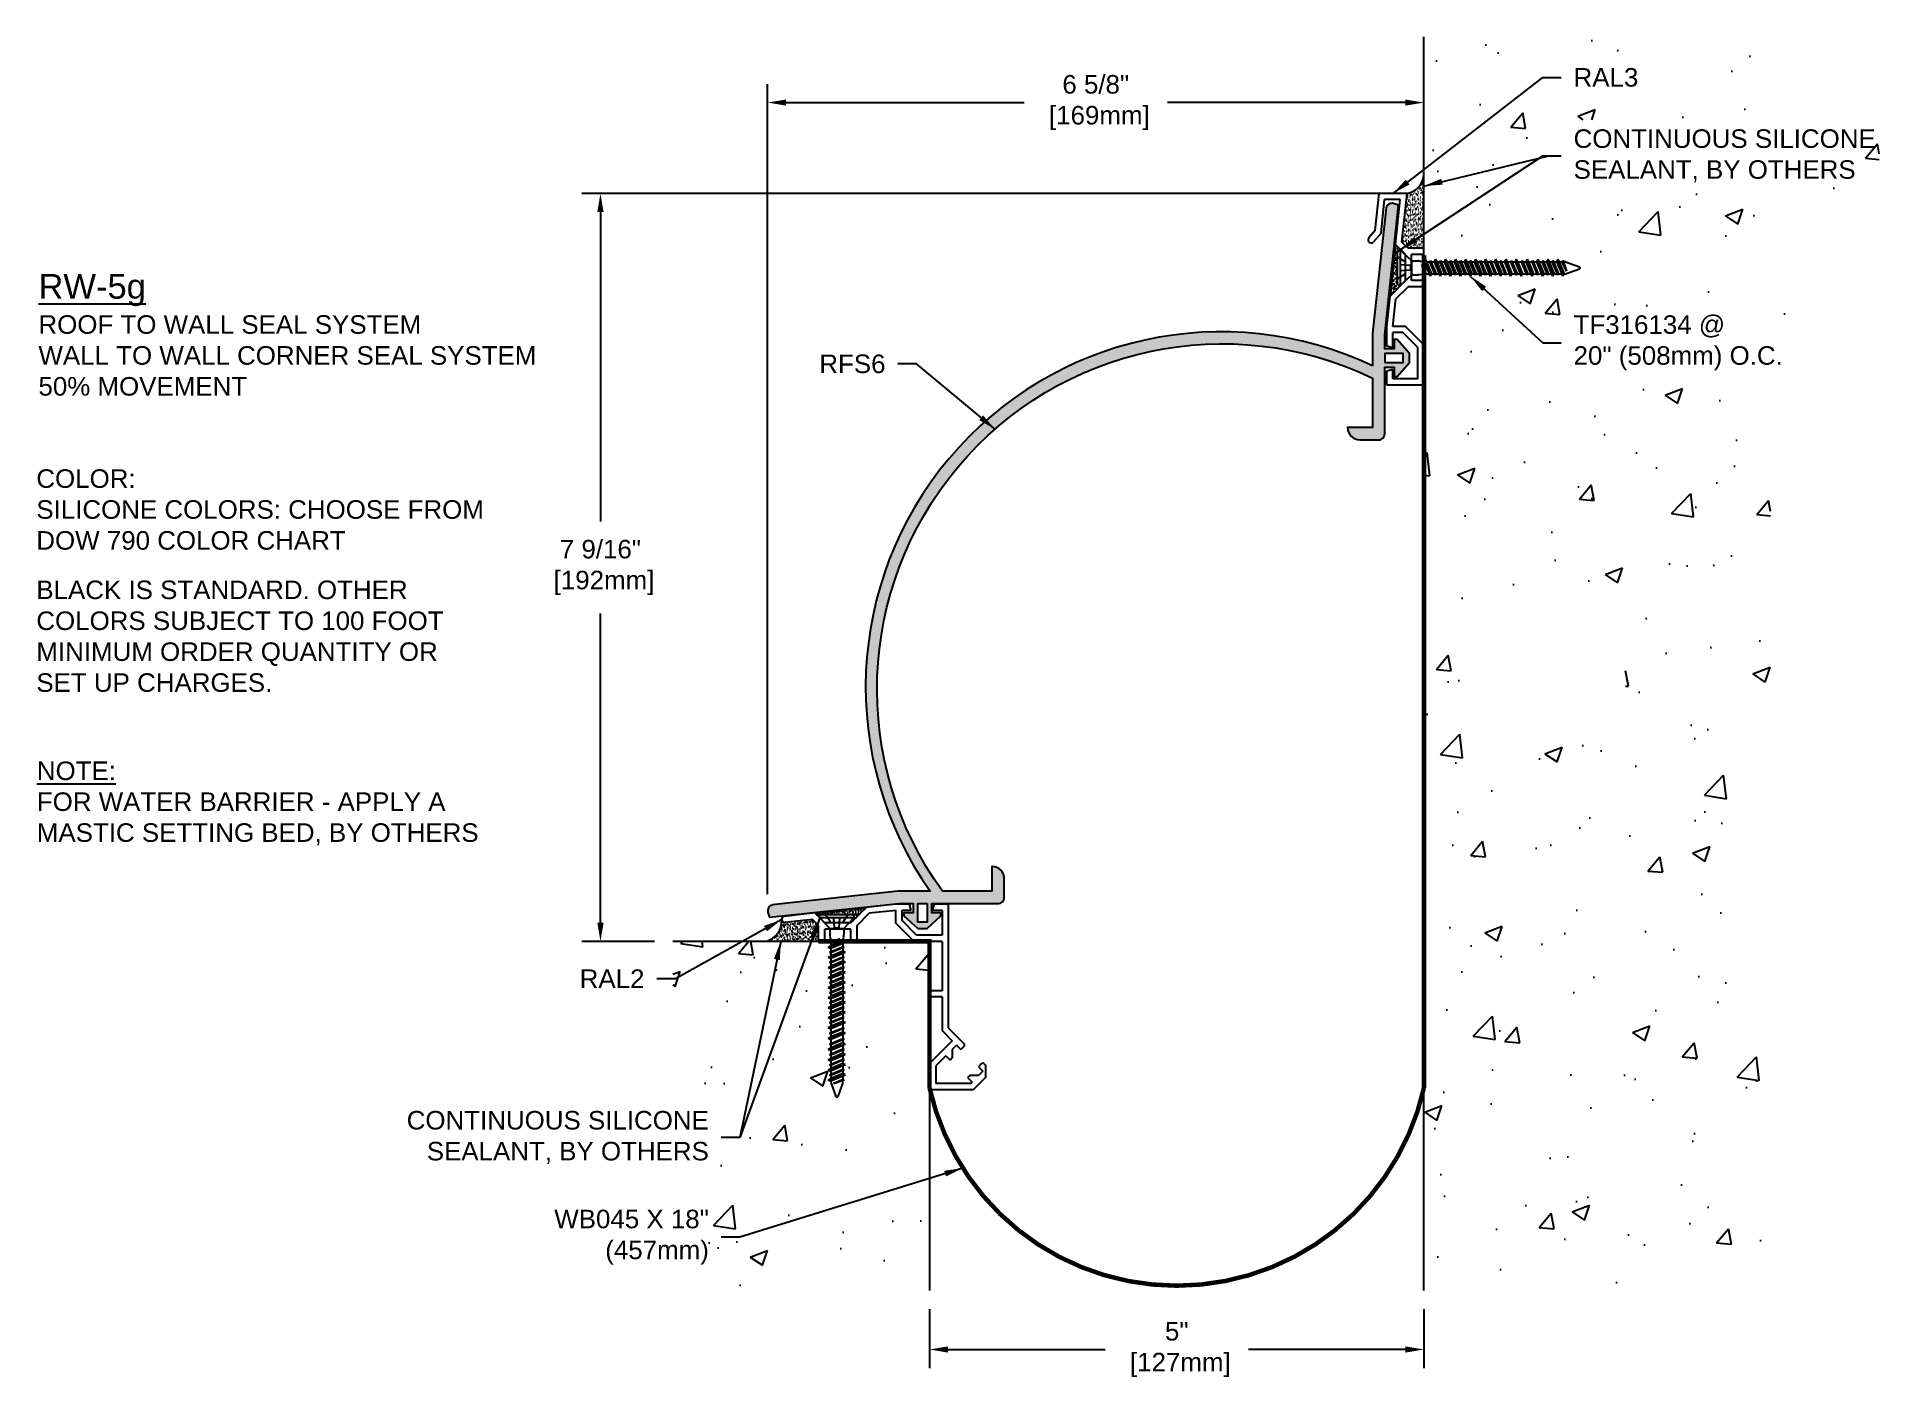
# Model space of a CAD drawing. Header units: inches. Extents: x -19.8 to 18.8, y 0 to 13.6.
# Drawn here: x 0.15 to 18.79, y 0.04 to 13.59 of the extents above; entities outside this region: 1.
import ezdxf

# ---------------------------------------------------------------- set-up
doc = ezdxf.new("R2010")
doc.units = ezdxf.units.IN
doc.header["$MEASUREMENT"] = 0
doc.linetypes.add('DASHED', pattern=[0.75, 0.5, -0.25])
for name, color, linetype in [('Anchors', 4, 'Continuous'), ('Conditions', 1, 'Continuous'), ('Dimensions', 3, 'Continuous'), ('Fillers', 2, 'Continuous'), ('Metals', 7, 'Continuous'), ('NOTES', 30, 'Continuous'), ('TEXT', 2, 'Continuous')]:
    doc.layers.add(name, color=color, linetype=linetype)
doc.styles.add('ARIAL', font='arial.ttf')
doc.dimstyles.new('Arial', dxfattribs={"dimtxt": 0.1875, "dimasz": 0.1875, "dimexe": 0.1875, "dimexo": 0.1875, "dimgap": 0.1875, "dimtad": 0, "dimtih": 1, "dimtoh": 1, "dimdec": 4, "dimzin": 3, "dimdsep": 46, "dimlunit": 4, "dimtxsty": 'ARIAL', "dimcen": 0.1875, "dimadec": 0, "dimazin": 0, "dimtfac": 1, "dimtdec": 4, "dimtofl": 0, "dimtmove": 0, "dimatfit": 3, "dimfxl": 0, "dimfrac": 2, "dimtolj": 1, "dimtzin": 0, "dimarcsym": 0})

# ---------------------------------------------------------------- blocks, each defined once
blk = doc.blocks.new('*D7')
at = {"layer": 'DEFPOINTS', "color": 0}
for p in [(9.182, 0.917), (14.182, 0.917), (14.182, 0.32)]:
    blk.add_point(p, dxfattribs=at)
at = {"layer": 'Dimensions', "color": 0, "lineweight": -2}
for p, q in [((9.182, 0.729), (9.182, 0.132)), ((14.182, 0.729), (14.182, 0.132)), ((9.369, 0.32), (10.957, 0.32)), ((13.994, 0.32), (12.407, 0.32))]:
    blk.add_line(p, q, dxfattribs=at)
at = {"layer": 'Dimensions', "color": 0}
for points in [[(9.369, 0.351), (9.369, 0.288), (9.182, 0.32)], [(13.994, 0.351), (13.994, 0.288), (14.182, 0.32)]]:
    blk.add_solid(points, dxfattribs=at)
at = {"layer": 'Dimensions', "color": 0, "insert": (11.682, 0.32), "char_height": 0.1875, "attachment_point": 5, "style": 'ARIAL'}
blk.add_mtext('\\A1;5"\\P [127mm]', dxfattribs=at)
blk = doc.blocks.new('A$C63CB1885')
for p, q in [((-0.176, 0), (-0.175, 0.018)), ((-0.176, 0), (0.176, 0)), ((-0.176, 0), (-0.07, -0.113)), ((-0.163, 0.029), (0.163, 0.029)), ((0.07, -0.113), (0.176, 0)), ((0.176, 0), (0.175, 0.018)), ((-0.07, -0.113), (0.07, -0.113)), ((-0.07, -0.113), (-0.07, -0.18)), ((0.07, -0.113), (0.07, -0.18)), ((-0.086, -0.302), (0.086, -0.251)), ((-0.086, -0.302), (-0.062, -0.289)), ((-0.086, -0.302), (-0.062, -0.315)), ((-0.086, -0.403), (0.086, -0.353)), ((-0.074, -0.251), (0.032, -0.215)), ((-0.074, -0.251), (-0.062, -0.245)), ((-0.074, -0.251), (-0.062, -0.257)), ((-0.074, -0.353), (0.074, -0.302)), ((-0.074, -0.353), (-0.062, -0.346)), ((-0.074, -0.353), (-0.062, -0.359)), ((-0.069, -0.189), (-0.063, -0.215)), ((-0.062, -0.245), (0.032, -0.215)), ((0.032, -0.215), (-0.062, -0.257)), ((-0.062, -0.225), (-0.062, -0.245)), ((0.062, -0.238), (-0.062, -0.289)), ((-0.062, -0.257), (-0.062, -0.289)), ((0.062, -0.264), (-0.062, -0.315)), ((-0.062, -0.346), (0.062, -0.296)), ((0.062, -0.308), (-0.062, -0.359)), ((-0.062, -0.315), (-0.062, -0.346)), ((0.062, -0.34), (-0.062, -0.391)), ((-0.062, -0.359), (-0.062, -0.391)), ((0.062, -0.366), (-0.062, -0.416)), ((0.062, -0.225), (0.062, -0.238)), ((0.086, -0.251), (0.062, -0.238)), ((0.086, -0.251), (0.062, -0.264)), ((0.062, -0.264), (0.062, -0.296)), ((0.074, -0.302), (0.062, -0.296)), ((0.074, -0.302), (0.062, -0.308)), ((0.062, -0.308), (0.062, -0.34)), ((0.086, -0.353), (0.062, -0.34)), ((0.086, -0.353), (0.062, -0.366)), ((0.062, -0.366), (0.062, -0.397)), ((0.069, -0.189), (0.063, -0.215)), ((-0.086, -0.403), (-0.062, -0.391)), ((-0.086, -0.403), (-0.062, -0.416)), ((-0.086, -0.505), (0.086, -0.454)), ((-0.086, -0.505), (-0.062, -0.492)), ((-0.086, -0.505), (-0.062, -0.518)), ((-0.086, -0.607), (0.086, -0.556)), ((-0.074, -0.454), (0.074, -0.403)), ((-0.074, -0.454), (-0.062, -0.448)), ((-0.074, -0.454), (-0.062, -0.46)), ((-0.074, -0.556), (0.074, -0.505)), ((-0.074, -0.556), (-0.062, -0.55)), ((-0.074, -0.556), (-0.062, -0.562)), ((-0.062, -0.448), (0.062, -0.397)), ((0.062, -0.41), (-0.062, -0.46)), ((-0.062, -0.416), (-0.062, -0.448)), ((0.062, -0.441), (-0.062, -0.492)), ((-0.062, -0.46), (-0.062, -0.492)), ((0.062, -0.467), (-0.062, -0.518)), ((-0.062, -0.55), (0.062, -0.499)), ((0.062, -0.511), (-0.062, -0.562)), ((-0.062, -0.518), (-0.062, -0.55)), ((0.062, -0.543), (-0.062, -0.594)), ((0.074, -0.403), (0.062, -0.397)), ((0.074, -0.403), (0.062, -0.41)), ((0.062, -0.41), (0.062, -0.441)), ((0.086, -0.454), (0.062, -0.441)), ((0.086, -0.454), (0.062, -0.467)), ((0.062, -0.467), (0.062, -0.499)), ((0.074, -0.505), (0.062, -0.499)), ((0.074, -0.505), (0.062, -0.511)), ((0.062, -0.511), (0.062, -0.543)), ((0.086, -0.556), (0.062, -0.543)), ((0.086, -0.556), (0.062, -0.569)), ((-0.086, -0.607), (-0.062, -0.594)), ((-0.086, -0.607), (-0.062, -0.619)), ((-0.086, -0.708), (0.086, -0.657)), ((-0.086, -0.708), (-0.062, -0.695)), ((-0.086, -0.708), (-0.062, -0.721)), ((-0.074, -0.657), (0.074, -0.607)), ((-0.074, -0.657), (-0.062, -0.651)), ((-0.074, -0.657), (-0.062, -0.664)), ((-0.074, -0.759), (0.074, -0.708)), ((-0.062, -0.562), (-0.062, -0.594)), ((0.062, -0.569), (-0.062, -0.619)), ((-0.062, -0.651), (0.062, -0.6)), ((0.062, -0.613), (-0.062, -0.664)), ((-0.062, -0.619), (-0.062, -0.651)), ((0.062, -0.644), (-0.062, -0.695)), ((-0.062, -0.664), (-0.062, -0.695)), ((0.062, -0.67), (-0.062, -0.721)), ((-0.062, -0.753), (0.062, -0.702)), ((0.062, -0.714), (-0.062, -0.765)), ((-0.062, -0.721), (-0.062, -0.753)), ((0.062, -0.569), (0.062, -0.6)), ((0.074, -0.607), (0.062, -0.6)), ((0.074, -0.607), (0.062, -0.613)), ((0.062, -0.613), (0.062, -0.644)), ((0.086, -0.657), (0.062, -0.644)), ((0.086, -0.657), (0.062, -0.67)), ((0.062, -0.67), (0.062, -0.702)), ((0.074, -0.708), (0.062, -0.702)), ((0.074, -0.708), (0.062, -0.714)), ((0.062, -0.714), (0.062, -0.746)), ((-0.086, -0.81), (0.086, -0.759)), ((-0.086, -0.81), (-0.062, -0.797)), ((-0.086, -0.81), (-0.062, -0.823)), ((-0.086, -0.911), (0.086, -0.86)), ((-0.086, -0.911), (-0.062, -0.898)), ((-0.086, -0.911), (-0.062, -0.924)), ((-0.074, -0.759), (-0.062, -0.753)), ((-0.074, -0.759), (-0.062, -0.765)), ((-0.074, -0.86), (0.074, -0.81)), ((-0.074, -0.86), (-0.062, -0.854)), ((-0.074, -0.86), (-0.062, -0.867)), ((-0.074, -0.962), (0.074, -0.911)), ((0.062, -0.746), (-0.062, -0.797)), ((-0.062, -0.765), (-0.062, -0.797)), ((0.062, -0.772), (-0.062, -0.823)), ((-0.062, -0.854), (0.062, -0.804)), ((0.062, -0.816), (-0.062, -0.867)), ((-0.062, -0.823), (-0.062, -0.854)), ((0.062, -0.848), (-0.062, -0.898)), ((-0.062, -0.867), (-0.062, -0.898)), ((0.062, -0.873), (-0.062, -0.924)), ((-0.062, -0.956), (0.062, -0.905)), ((0.062, -0.917), (-0.062, -0.968)), ((-0.062, -0.924), (-0.062, -0.956)), ((0.086, -0.759), (0.062, -0.746)), ((0.086, -0.759), (0.062, -0.772)), ((0.062, -0.772), (0.062, -0.804)), ((0.074, -0.81), (0.062, -0.804)), ((0.074, -0.81), (0.062, -0.816)), ((0.062, -0.816), (0.062, -0.848)), ((0.086, -0.86), (0.062, -0.848)), ((0.086, -0.86), (0.062, -0.873)), ((0.062, -0.873), (0.062, -0.905)), ((0.074, -0.911), (0.062, -0.905)), ((0.074, -0.911), (0.062, -0.917)), ((0.062, -0.917), (0.062, -0.949)), ((-0.086, -1.013), (0.086, -0.962)), ((-0.086, -1.013), (-0.062, -1)), ((-0.086, -1.013), (-0.062, -1.026)), ((-0.086, -1.114), (0.086, -1.064)), ((-0.086, -1.114), (-0.062, -1.101)), ((-0.086, -1.114), (-0.062, -1.127)), ((-0.074, -0.962), (-0.062, -0.956)), ((-0.074, -0.962), (-0.062, -0.968)), ((-0.074, -1.064), (0.074, -1.013)), ((-0.074, -1.064), (-0.062, -1.057)), ((-0.074, -1.064), (-0.062, -1.07)), ((0.062, -0.949), (-0.062, -1)), ((-0.062, -0.968), (-0.062, -1)), ((0.062, -0.975), (-0.062, -1.026)), ((-0.062, -1.057), (0.062, -1.007)), ((0.062, -1.019), (-0.062, -1.07)), ((-0.062, -1.026), (-0.062, -1.057)), ((0.062, -1.051), (-0.062, -1.101)), ((-0.062, -1.07), (-0.062, -1.101)), ((0.062, -1.077), (-0.062, -1.127)), ((-0.062, -1.165), (0.062, -1.115)), ((0.086, -0.962), (0.062, -0.949)), ((0.086, -0.962), (0.062, -0.975)), ((0.062, -0.975), (0.062, -1.007)), ((0.074, -1.013), (0.062, -1.007)), ((0.074, -1.013), (0.062, -1.019)), ((0.062, -1.019), (0.062, -1.051)), ((0.086, -1.064), (0.062, -1.051)), ((0.086, -1.064), (0.062, -1.077)), ((0.062, -1.077), (0.062, -1.115)), ((0.074, -1.121), (0.062, -1.115)), ((-0.086, -1.222), (0.086, -1.171)), ((-0.086, -1.222), (-0.062, -1.209)), ((-0.086, -1.222), (-0.062, -1.235)), ((-0.086, -1.332), (0.086, -1.282)), ((-0.074, -1.171), (0.074, -1.121)), ((-0.074, -1.171), (-0.062, -1.165)), ((-0.074, -1.171), (-0.062, -1.178)), ((-0.074, -1.282), (0.074, -1.231)), ((-0.074, -1.282), (-0.062, -1.275)), ((-0.074, -1.282), (-0.062, -1.288)), ((0.062, -1.127), (-0.062, -1.178)), ((-0.062, -1.127), (-0.062, -1.165)), ((0.062, -1.159), (-0.062, -1.209)), ((-0.062, -1.178), (-0.062, -1.209)), ((0.062, -1.184), (-0.062, -1.235)), ((-0.062, -1.275), (0.062, -1.225)), ((-0.062, -1.235), (-0.062, -1.275)), ((0.062, -1.237), (-0.062, -1.288)), ((0.062, -1.269), (-0.062, -1.319)), ((-0.062, -1.288), (-0.062, -1.319)), ((0.062, -1.295), (-0.062, -1.345)), ((0.074, -1.121), (0.062, -1.127)), ((0.062, -1.127), (0.062, -1.159)), ((0.086, -1.171), (0.062, -1.159)), ((0.086, -1.171), (0.062, -1.184)), ((0.062, -1.184), (0.062, -1.225)), ((0.074, -1.231), (0.062, -1.225)), ((0.074, -1.231), (0.062, -1.237)), ((0.062, -1.237), (0.062, -1.269)), ((0.086, -1.282), (0.062, -1.269)), ((0.086, -1.282), (0.062, -1.295)), ((0.062, -1.295), (0.062, -1.33)), ((-0.086, -1.332), (-0.062, -1.319)), ((-0.086, -1.332), (-0.062, -1.345)), ((-0.086, -1.438), (0.086, -1.387)), ((-0.086, -1.438), (-0.062, -1.425)), ((-0.086, -1.438), (-0.062, -1.451)), ((-0.086, -1.54), (0.086, -1.489)), ((-0.074, -1.387), (0.074, -1.336)), ((-0.074, -1.387), (-0.062, -1.381)), ((-0.074, -1.387), (-0.062, -1.393)), ((-0.074, -1.489), (0.074, -1.439)), ((-0.074, -1.489), (-0.062, -1.483)), ((-0.074, -1.489), (-0.062, -1.496)), ((-0.062, -1.381), (0.062, -1.33)), ((0.062, -1.343), (-0.062, -1.393)), ((-0.062, -1.345), (-0.062, -1.381)), ((0.062, -1.374), (-0.062, -1.425)), ((-0.062, -1.393), (-0.062, -1.425)), ((0.062, -1.4), (-0.062, -1.451)), ((-0.062, -1.483), (0.062, -1.433)), ((0.062, -1.445), (-0.062, -1.496)), ((-0.062, -1.451), (-0.062, -1.483)), ((0.062, -1.477), (-0.062, -1.527)), ((0.074, -1.336), (0.062, -1.33)), ((0.074, -1.336), (0.062, -1.343)), ((0.062, -1.343), (0.062, -1.374)), ((0.086, -1.387), (0.062, -1.374)), ((0.086, -1.387), (0.062, -1.4)), ((0.062, -1.4), (0.062, -1.433)), ((0.074, -1.439), (0.062, -1.433)), ((0.074, -1.439), (0.062, -1.445)), ((0.062, -1.445), (0.062, -1.477)), ((0.086, -1.489), (0.062, -1.477)), ((0.086, -1.489), (0.062, -1.502)), ((-0.086, -1.54), (-0.062, -1.527)), ((-0.086, -1.54), (-0.062, -1.553)), ((-0.086, -1.643), (0.086, -1.592)), ((-0.086, -1.643), (-0.062, -1.63)), ((-0.086, -1.643), (-0.062, -1.655)), ((-0.074, -1.592), (0.074, -1.541)), ((-0.074, -1.592), (-0.062, -1.586)), ((-0.074, -1.592), (-0.062, -1.598)), ((-0.062, -1.496), (-0.062, -1.527)), ((0.062, -1.502), (-0.062, -1.553)), ((-0.062, -1.586), (0.062, -1.535)), ((0.062, -1.547), (-0.062, -1.598)), ((-0.062, -1.553), (-0.062, -1.586)), ((0.062, -1.579), (-0.062, -1.63)), ((-0.062, -1.598), (-0.062, -1.63)), ((0.062, -1.605), (-0.062, -1.655)), ((-0.06, -1.668), (-0.01, -1.81)), ((-0.034, -1.679), (0.062, -1.636)), ((-0.034, -1.679), (0.074, -1.643)), ((0.062, -1.649), (-0.034, -1.679)), ((0.06, -1.668), (0.01, -1.81)), ((0.062, -1.502), (0.062, -1.535)), ((0.074, -1.541), (0.062, -1.535)), ((0.074, -1.541), (0.062, -1.547)), ((0.062, -1.547), (0.062, -1.579)), ((0.086, -1.592), (0.062, -1.579)), ((0.086, -1.592), (0.062, -1.605)), ((0.062, -1.605), (0.062, -1.652)), ((0.074, -1.643), (0.062, -1.636)), ((0.074, -1.643), (0.062, -1.649))]:
    blk.add_line(p, q)
at = {"linetype": 'DASHED', "ltscale": 0.025}
for p, q in [((-0.113, 0.029), (-0.024, -0.106)), ((-0.024, -0.106), (-0.031, 0.028)), ((0.024, -0.106), (0.031, 0.029)), ((0.112, 0.029), (0.024, -0.106)), ((-0.024, -0.106), (0.024, -0.106))]:
    blk.add_line(p, q, dxfattribs=at)
for centre, radius, start, end in [((-0.163, 0.017), 0.0112, 90, 175), ((0.163, 0.017), 0.0112, 5, 90), ((-0.023, -0.18), 0.0465, 180, 191.9357), ((0.023, -0.18), 0.0465, 348.0643, 0), ((-0.109, -0.225), 0.0465, 0, 11.9357), ((0.109, -0.225), 0.0465, 168.0643, 180), ((-0.016, -1.652), 0.0465, 183.9476, 199.3058), ((0.016, -1.652), 0.0465, 340.6942, 0), ((0, -1.806), 0.0106, 204.1001, 335.8999)]:
    blk.add_arc(centre, radius, start, end)
blk = doc.blocks.new('TF316134')
blk.add_blockref('A$C63CB1885', (0, -0.0285))
blk = doc.blocks.new('*D8')
at = {"layer": 'DEFPOINTS', "color": 0}
for p in [(5.854, 12.009), (14.011, 12.009), (6.587, 4.446)]:
    blk.add_point(p, dxfattribs=at)
at = {"layer": 'Dimensions', "color": 0, "lineweight": -2}
for p, q in [((13.823, 12.009), (5.667, 12.009)), ((5.854, 11.822), (5.854, 8.693)), ((5.854, 4.634), (5.854, 7.762)), ((6.4, 4.446), (5.667, 4.446))]:
    blk.add_line(p, q, dxfattribs=at)
at = {"layer": 'Dimensions', "color": 0}
for points in [[(5.823, 11.822), (5.886, 11.822), (5.854, 12.009)], [(5.823, 4.634), (5.886, 4.634), (5.854, 4.446)]]:
    blk.add_solid(points, dxfattribs=at)
at = {"layer": 'Dimensions', "color": 0, "insert": (5.854, 8.228), "char_height": 0.1875, "attachment_point": 5, "style": 'ARIAL'}
blk.add_mtext('\\A1;7 9/16"\\P [192mm]', dxfattribs=at)
blk = doc.blocks.new('*D9')
at = {"layer": 'DEFPOINTS', "color": 0}
for p in [(14.182, 12.928), (14.182, 12.084), (7.545, 4.738)]:
    blk.add_point(p, dxfattribs=at)
at = {"layer": 'Dimensions', "color": 0, "lineweight": -2}
for p, q in [((7.545, 4.925), (7.545, 13.115)), ((14.182, 12.271), (14.182, 13.115)), ((7.732, 12.928), (10.139, 12.928)), ((13.994, 12.928), (11.588, 12.928))]:
    blk.add_line(p, q, dxfattribs=at)
at = {"layer": 'Dimensions', "color": 0}
for points in [[(7.732, 12.959), (7.732, 12.897), (7.545, 12.928)], [(13.994, 12.959), (13.994, 12.897), (14.182, 12.928)]]:
    blk.add_solid(points, dxfattribs=at)
at = {"layer": 'Dimensions', "color": 0, "insert": (10.863, 12.928), "char_height": 0.1875, "attachment_point": 5, "style": 'ARIAL'}
blk.add_mtext('\\A1;6 5/8"\\P [169mm]', dxfattribs=at)
blk = doc.blocks.new('RAL2')
for p, q in [((-0.345, 1.875), (-0.642, 1.843)), ((-0.205, 1.875), (-0.345, 1.875)), ((-0.188, 1.813), (-0.205, 1.875)), ((0.03, 1.813), (0.047, 1.875)), ((0.187, 1.875), (0.047, 1.875)), ((0.187, 1.875), (0.187, 0.625)), ((-1.497, 1.72), (-1.497, 1.718)), ((-1.162, 1.787), (-1.47, 1.753)), ((-1.185, 1.722), (-1.464, 1.692)), ((-1.125, 1.662), (-1.185, 1.722)), ((-1.062, 1.687), (-1.162, 1.787)), ((-0.797, 1.687), (-1.062, 1.687)), ((-0.797, 1.687), (-0.642, 1.843)), ((-0.735, 1.662), (-0.613, 1.784)), ((-0.338, 1.813), (-0.613, 1.784)), ((-0.345, 1.813), (-0.345, 1.687)), ((-0.158, 1.5), (-0.345, 1.687)), ((-0.188, 1.813), (-0.283, 1.813)), ((-0.283, 1.813), (-0.283, 1.713)), ((-0.132, 1.562), (-0.283, 1.713)), ((0.125, 1.813), (0.03, 1.813)), ((0.125, 1.813), (0.125, 1.562)), ((-1.125, 1.5), (-1.125, 1.662)), ((-1.062, 1.5), (-1.125, 1.5)), ((-0.797, 1.625), (-1.062, 1.625)), ((-1.062, 1.5), (-1.062, 1.625)), ((-0.797, 1.5), (-0.797, 1.625)), ((-0.735, 1.5), (-0.797, 1.5)), ((-0.735, 1.5), (-0.735, 1.662)), ((0.125, 1.5), (-0.158, 1.5)), ((0.125, 1.562), (-0.132, 1.562)), ((0.125, 1.5), (0.125, 1)), ((0, 1), (0, 0.938)), ((0.125, 1), (0, 1)), ((0.125, 0.938), (0, 0.938)), ((0.125, 0.938), (0.125, 0.599)), ((0.125, 0.599), (0.228, 0.496)), ((0.187, 0.625), (0.346, 0.466)), ((0.228, 0.496), (0, 0.268)), ((0.272, 0.452), (0.228, 0.408)), ((0.228, 0.408), (0.228, 0.321)), ((0.272, 0.452), (0.316, 0.408)), ((0.346, 0.438), (0.316, 0.408)), ((0, 0.268), (0, 0)), ((0.163, 0.343), (0.062, 0.242)), ((0.062, 0.242), (0.062, 0.062)), ((0.163, 0.343), (0.206, 0.299)), ((0.228, 0.321), (0.206, 0.299)), ((0.522, 0.261), (0.493, 0.232)), ((0.493, 0.232), (0.537, 0.187)), ((0.537, 0.187), (0.493, 0.143)), ((0.551, 0.261), (0.563, 0.249)), ((0.563, 0.249), (0.563, 0.125)), ((0.438, 0), (0, 0)), ((0.412, 0.062), (0.062, 0.062)), ((0.405, 0.144), (0.383, 0.122)), ((0.383, 0.122), (0.428, 0.077)), ((0.493, 0.143), (0.405, 0.144)), ((0.428, 0.077), (0.412, 0.062)), ((0.563, 0.125), (0.438, 0))]:
    blk.add_line(p, q)
for centre, radius, start, end in [((-1.467, 1.723), 0.03, 96.1768, 186.1768), ((-1.467, 1.721), 0.03, 186.1768, 276.1768), ((0.332, 0.452), 0.02, 315, 45), ((0.537, 0.247), 0.02, 45, 135)]:
    blk.add_arc(centre, radius, start, end)
blk = doc.blocks.new('RAL3')
for p, q in [((-0.493, 1.563), (-0.454, 1.938)), ((-0.171, 1.938), (-0.454, 1.938)), ((-0.434, 1.537), (-0.398, 1.876)), ((-0.24, 1.876), (-0.398, 1.876)), ((-0.288, 1.421), (-0.24, 1.876)), ((-0.223, 1.444), (-0.171, 1.938)), ((-0.493, 1.563), (-0.558, 1.489)), ((-0.434, 1.537), (-0.511, 1.449)), ((-0.187, 1.32), (-0.288, 1.421)), ((-0.161, 1.383), (-0.223, 1.444)), ((-0.187, 1.056), (-0.187, 1.32)), ((0, 1.383), (-0.161, 1.383)), ((0, 1.32), (-0.125, 1.32)), ((-0.125, 1.056), (-0.125, 1.32)), ((0, 1.32), (0, 1.383)), ((-0.187, 1.056), (-0.343, 0.9)), ((-0.161, 0.993), (-0.283, 0.871)), ((0, 0.993), (-0.161, 0.993)), ((0, 1.056), (-0.125, 1.056)), ((0, 0.993), (0, 1.056)), ((-0.375, 0.593), (-0.343, 0.9)), ((-0.313, 0.593), (-0.283, 0.871)), ((-0.375, 0.392), (-0.375, 0.593)), ((-0.187, 0.593), (-0.313, 0.593)), ((0, 0.406), (-0.187, 0.593)), ((-0.313, 0.375), (-0.375, 0.392)), ((-0.313, 0.375), (-0.313, 0.531)), ((-0.213, 0.531), (-0.313, 0.531)), ((-0.062, 0.38), (-0.213, 0.531)), ((-0.062, 0.062), (-0.062, 0.38)), ((0, 0), (0, 0.406)), ((-0.313, 0.157), (-0.375, 0.14)), ((-0.375, 0), (-0.375, 0.14)), ((0, 0), (-0.375, 0)), ((-0.313, 0.062), (-0.313, 0.157)), ((-0.062, 0.062), (-0.313, 0.062))]:
    blk.add_line(p, q)
blk.add_arc((-0.534, 1.469), 0.031, 138.8174, 318.8174)
blk = doc.blocks.new('RFS6 at 5RW')
h = blk.add_hatch(color=256)
h.dxf.hatch_style = 1
h.paths.add_polyline_path([(4.769, 5.423), (4.863, 5.423), (4.863, 5.329), (4.894, 5.329), (5.019, 5.47), (5.019, 5.517), (5.019, 5.564), (4.894, 5.704), (4.863, 5.704), (4.863, 5.611), (4.769, 5.611), (4.769, 5.75), (4.907, 7.063), (4.859, 7.079, 0.414214), (4.782, 7.035), (4.644, 5.767), (4.644, 5.439, 0.769426), (0.172, 0.125), (-0.156, 0.125), (-1.424, -0.013, 0.450136), (-1.466, -0.097), (-1.452, -0.138), (-0.14, 0), (0, 0), (0, -0.094), (-0.094, -0.094), (-0.094, -0.125), (0.047, -0.25), (0.094, -0.25), (0.141, -0.25), (0.281, -0.125), (0.281, -0.094), (0.188, -0.094), (0.188, 0), (0.859, 0, 0.414214), (0.922, 0.062), (0.922, 0.251, 0.416578), (0.797, 0.375), (0.797, 0.125), (0.297, 0.125, -0.778563), (4.644, 5.314), (4.644, 4.814), (4.394, 4.814, 0.416578), (4.518, 4.689), (4.706, 4.689, 0.414214), (4.769, 4.751)])
h.paths.add_polyline_path([(4.769, 5.47), (4.769, 5.517), (4.769, 5.564), (4.956, 5.564), (4.956, 5.47)], flags=16)
h.paths.add_polyline_path([(0.141, 0), (0.141, -0.188), (0.047, -0.188), (0.047, 0), (0.094, 0)], flags=16)
blk.add_lwpolyline([(4.644, 5.439, 0.769426), (0.172, 0.125), (0.172, 0.125), (-0.156, 0.125), (-1.424, -0.013, 0.414214), (-1.468, -0.09), (-1.452, -0.138), (-0.14, 0), (0, 0), (0, -0.094), (-0.094, -0.094), (-0.094, -0.125), (0.047, -0.25), (0.094, -0.25), (0.141, -0.25), (0.281, -0.125), (0.281, -0.094), (0.188, -0.094), (0.188, 0), (0.859, 0, 0.414214), (0.922, 0.062), (0.922, 0.251, 0.414214), (0.798, 0.375), (0.797, 0.375), (0.797, 0.125), (0.297, 0.125, -0.778563), (4.644, 5.314), (4.644, 4.814), (4.394, 4.814), (4.394, 4.813, 0.414214), (4.518, 4.689), (4.706, 4.689, 0.414214), (4.769, 4.751), (4.769, 5.423), (4.863, 5.423), (4.863, 5.329), (4.894, 5.329), (5.019, 5.47), (5.019, 5.517), (5.019, 5.564), (4.894, 5.704), (4.863, 5.704), (4.863, 5.611), (4.769, 5.611), (4.769, 5.75), (4.907, 7.063), (4.859, 7.079, 0.414214), (4.782, 7.035), (4.644, 5.767)], format="xyb", close=True)
for points in [[(4.769, 5.47), (4.956, 5.47), (4.956, 5.564), (4.769, 5.564), (4.769, 5.517)], [(0.141, 0), (0.141, -0.188), (0.047, -0.188), (0.047, 0), (0.094, 0)]]:
    blk.add_lwpolyline(points, close=True)

msp = doc.modelspace()

# ---------------------------------------------------------------- hatches: boundary and pattern name
at = {"layer": 'Conditions'}
h = msp.add_hatch(dxfattribs=at)
h.set_pattern_fill('AR-CONC', color=256, scale=0.25)
h.set_pattern_definition([(50, (-7.6759, -7.5341), (1.79315, -0.15688), [0.1875, -2.0625]), (355, (-7.6759, -7.5341), (-0.34688, 1.88048), [0.15, -1.65]), (100.4514, (-7.5264, -7.5472), (1.44627, 1.7236), [0.15935, -1.752855]), (46.184, (-7.6759, -7.0341), (2.6681, -0.4138), [0.28125, -3.09375]), (96.636, (-7.4535, -7.0686), (2.33665, 2.4353), [0.23903, -2.62928]), (351.184, (-7.676, -7.0341), (2.33665, 2.4353), [0.225, -2.475]), (21, (-7.4259, -7.1591), (1.49227, -1.00655), [0.1875, -2.0625]), (326, (-7.4259, -7.1591), (0.60829, 1.81288), [0.15, -1.65]), (71.4514, (-7.3015, -7.243), (2.10056, 0.80633), [0.15935, -1.752855]), (37.5, (-7.67586, -7.53415), (0.0304, 0.832235), [0, -1.63, 0, -1.675, 0, -1.65625]), (7.5, (-7.6759, -7.53415), (0.657674, 0.98603), [0, -0.955, 0, -1.5925, 0, -0.63125]), (327.5, (-8.23336, -7.53415), (1.334556, -0.056387), [0, -0.625, 0, -1.95, 0, -2.5875]), (317.5, (-8.4834, -7.5341), (1.457965, 0.250262), [0, -0.8125, 0, -1.295, 0, -1.8375])])
h.paths.add_polyline_path([(17.68808, 13.59248), (14.18195, 13.59248), (14.18195, 0.96836), (17.68808, 0.96836)])
edge = h.paths.add_edge_path(flags=16)
edge.add_line((15.58749, 11.1708), (15.57451, 11.1949))
edge.add_line((15.57451, 11.1949), (15.54292, 11.1949))
edge.add_line((15.54292, 11.1949), (15.53671, 11.18335))
edge.add_line((15.53671, 11.18335), (15.53049, 11.1949))
edge.add_line((15.53049, 11.1949), (15.4982, 11.1949))
edge.add_line((15.4982, 11.1949), (15.48523, 11.1708))
edge.add_line((15.48523, 11.1708), (15.47225, 11.1949))
edge.add_line((15.47225, 11.1949), (15.44066, 11.19489))
edge.add_line((15.44066, 11.19489), (15.43445, 11.18335))
edge.add_line((15.43445, 11.18335), (15.42824, 11.19489))
edge.add_line((15.42824, 11.19489), (15.39594, 11.19489))
edge.add_line((15.39594, 11.19489), (15.38297, 11.1708))
edge.add_line((15.38297, 11.1708), (15.36999, 11.19489))
edge.add_line((15.36999, 11.19489), (15.33839, 11.19489))
edge.add_line((15.33839, 11.19489), (15.33218, 11.18335))
edge.add_line((15.33218, 11.18335), (15.32598, 11.19488))
edge.add_line((15.32598, 11.19488), (15.2903, 11.19488))
edge.add_line((15.2903, 11.19488), (15.27733, 11.1708))
edge.add_line((15.27733, 11.1708), (15.26437, 11.19488))
edge.add_line((15.26437, 11.19488), (15.23275, 11.19488))
edge.add_line((15.23275, 11.19488), (15.22655, 11.18335))
edge.add_line((15.22655, 11.18335), (15.22035, 11.19488))
edge.add_line((15.22035, 11.19488), (15.18017, 11.19487))
edge.add_line((15.18017, 11.19487), (15.16721, 11.1708))
edge.add_line((15.16721, 11.1708), (15.15424, 11.19487))
edge.add_line((15.15424, 11.19487), (15.12262, 11.19487))
edge.add_line((15.12262, 11.19487), (15.11642, 11.18335))
edge.add_line((15.11642, 11.18335), (15.11023, 11.19487))
edge.add_line((15.11023, 11.19487), (15.07228, 11.19486))
edge.add_line((15.07228, 11.19486), (15.05933, 11.1708))
edge.add_line((15.05933, 11.1708), (15.04637, 11.19486))
edge.add_line((15.04637, 11.19486), (15.01468, 11.19486))
edge.add_line((15.01468, 11.19486), (15.01471, 11.19481))
edge.add_line((15.01471, 11.19481), (15.00854, 11.18335))
edge.add_line((15.00854, 11.18335), (15.00235, 11.19486))
edge.add_line((15.00235, 11.19486), (14.97072, 11.19486))
edge.add_line((14.97072, 11.19486), (14.95776, 11.1708))
edge.add_line((14.95776, 11.1708), (14.94481, 11.19485))
edge.add_line((14.94481, 11.19485), (14.91313, 11.19485))
edge.add_line((14.91313, 11.19485), (14.91314, 11.19481))
edge.add_line((14.91314, 11.19481), (14.90698, 11.18335))
edge.add_line((14.90698, 11.18335), (14.90079, 11.19485))
edge.add_line((14.90079, 11.19485), (14.86915, 11.19485))
edge.add_line((14.86915, 11.19485), (14.8562, 11.1708))
edge.add_line((14.8562, 11.1708), (14.84325, 11.19485))
edge.add_line((14.84325, 11.19485), (14.81157, 11.19484))
edge.add_line((14.81157, 11.19484), (14.81158, 11.19481))
edge.add_line((14.81158, 11.19481), (14.80542, 11.18335))
edge.add_line((14.80542, 11.18335), (14.79923, 11.19484))
edge.add_line((14.79923, 11.19484), (14.76758, 11.19484))
edge.add_line((14.76758, 11.19484), (14.75464, 11.1708))
edge.add_line((14.75464, 11.1708), (14.74169, 11.19484))
edge.add_line((14.74169, 11.19484), (14.71001, 11.19484))
edge.add_line((14.71001, 11.19484), (14.71002, 11.19481))
edge.add_line((14.71002, 11.19481), (14.70386, 11.18335))
edge.add_line((14.70386, 11.18335), (14.69768, 11.19484))
edge.add_line((14.69768, 11.19484), (14.66602, 11.19483))
edge.add_line((14.66602, 11.19483), (14.65308, 11.1708))
edge.add_line((14.65308, 11.1708), (14.64013, 11.19483))
edge.add_line((14.64013, 11.19483), (14.60845, 11.19483))
edge.add_line((14.60845, 11.19483), (14.60846, 11.19481))
edge.add_line((14.60846, 11.19481), (14.60229, 11.18335))
edge.add_line((14.60229, 11.18335), (14.59612, 11.19483))
edge.add_line((14.59612, 11.19483), (14.56445, 11.19483))
edge.add_line((14.56445, 11.19483), (14.55151, 11.1708))
edge.add_line((14.55151, 11.1708), (14.53858, 11.19482))
edge.add_line((14.53858, 11.19482), (14.50689, 11.19482))
edge.add_line((14.50689, 11.19482), (14.50689, 11.19481))
edge.add_line((14.50689, 11.19481), (14.50073, 11.18335))
edge.add_line((14.50073, 11.18335), (14.49456, 11.19482))
edge.add_line((14.49456, 11.19482), (14.46288, 11.19482))
edge.add_line((14.46288, 11.19482), (14.44995, 11.1708))
edge.add_line((14.44995, 11.1708), (14.43702, 11.19482))
edge.add_line((14.43702, 11.19482), (14.40533, 11.19481))
edge.add_line((14.40533, 11.19481), (14.40533, 11.19481))
edge.add_line((14.40533, 11.19481), (14.39917, 11.18335))
edge.add_line((14.39917, 11.18335), (14.393, 11.19481))
edge.add_line((14.393, 11.19481), (14.36132, 11.19481))
edge.add_line((14.36132, 11.19481), (14.34839, 11.1708))
edge.add_line((14.34839, 11.1708), (14.33546, 11.19481))
edge.add_line((14.33546, 11.19481), (14.30377, 11.19481))
edge.add_line((14.30377, 11.19481), (14.29761, 11.18335))
edge.add_line((14.29761, 11.18335), (14.29144, 11.1948))
edge.add_line((14.29144, 11.1948), (14.25975, 11.1948))
edge.add_line((14.25975, 11.1948), (14.24683, 11.1708))
edge.add_line((14.24683, 11.1708), (14.2339, 11.1948))
edge.add_line((14.2339, 11.1948), (14.20221, 11.1948))
edge.add_line((14.20221, 11.1948), (14.19604, 11.18335))
edge.add_line((14.19604, 11.18335), (14.18988, 11.1948))
edge.add_line((14.18988, 11.1948), (14.2339, 11.1948))
edge.add_line((14.2339, 11.1948), (14.18312, 11.3193))
edge.add_line((14.18312, 11.3193), (14.19604, 11.3433))
edge.add_line((14.19604, 11.3433), (14.20897, 11.3193))
edge.add_line((14.20897, 11.3193), (14.24066, 11.3193))
edge.add_line((14.24066, 11.3193), (14.24683, 11.33074))
edge.add_line((14.24683, 11.33074), (14.25299, 11.3193))
edge.add_line((14.25299, 11.3193), (14.28468, 11.3193))
edge.add_line((14.28468, 11.3193), (14.29761, 11.3433))
edge.add_line((14.29761, 11.3433), (14.31053, 11.3193))
edge.add_line((14.31053, 11.3193), (14.34222, 11.3193))
edge.add_line((14.34222, 11.3193), (14.34839, 11.33074))
edge.add_line((14.34839, 11.33074), (14.35455, 11.3193))
edge.add_line((14.35455, 11.3193), (14.38624, 11.3193))
edge.add_line((14.38624, 11.3193), (14.39917, 11.3433))
edge.add_line((14.39917, 11.3433), (14.41209, 11.3193))
edge.add_line((14.41209, 11.3193), (14.44379, 11.3193))
edge.add_line((14.44379, 11.3193), (14.44995, 11.33074))
edge.add_line((14.44995, 11.33074), (14.45611, 11.3193))
edge.add_line((14.45611, 11.3193), (14.48781, 11.3193))
edge.add_line((14.48781, 11.3193), (14.50073, 11.3433))
edge.add_line((14.50073, 11.3433), (14.51366, 11.3193))
edge.add_line((14.51366, 11.3193), (14.54535, 11.3193))
edge.add_line((14.54535, 11.3193), (14.55151, 11.33074))
edge.add_line((14.55151, 11.33074), (14.55768, 11.3193))
edge.add_line((14.55768, 11.3193), (14.58937, 11.3193))
edge.add_line((14.58937, 11.3193), (14.60229, 11.3433))
edge.add_line((14.60229, 11.3433), (14.61522, 11.3193))
edge.add_line((14.61522, 11.3193), (14.64691, 11.3193))
edge.add_line((14.64691, 11.3193), (14.65308, 11.33074))
edge.add_line((14.65308, 11.33074), (14.65924, 11.3193))
edge.add_line((14.65924, 11.3193), (14.69093, 11.3193))
edge.add_line((14.69093, 11.3193), (14.70386, 11.3433))
edge.add_line((14.70386, 11.3433), (14.71678, 11.3193))
edge.add_line((14.71678, 11.3193), (14.74847, 11.3193))
edge.add_line((14.74847, 11.3193), (14.75464, 11.33074))
edge.add_line((14.75464, 11.33074), (14.7608, 11.3193))
edge.add_line((14.7608, 11.3193), (14.79249, 11.3193))
edge.add_line((14.79249, 11.3193), (14.80542, 11.3433))
edge.add_line((14.80542, 11.3433), (14.81834, 11.3193))
edge.add_line((14.81834, 11.3193), (14.85004, 11.3193))
edge.add_line((14.85004, 11.3193), (14.8562, 11.33074))
edge.add_line((14.8562, 11.33074), (14.86236, 11.3193))
edge.add_line((14.86236, 11.3193), (14.89406, 11.3193))
edge.add_line((14.89406, 11.3193), (14.90698, 11.3433))
edge.add_line((14.90698, 11.3433), (14.91991, 11.3193))
edge.add_line((14.91991, 11.3193), (14.9516, 11.3193))
edge.add_line((14.9516, 11.3193), (14.95776, 11.33074))
edge.add_line((14.95776, 11.33074), (14.96393, 11.3193))
edge.add_line((14.96393, 11.3193), (14.99562, 11.3193))
edge.add_line((14.99562, 11.3193), (15.00854, 11.3433))
edge.add_line((15.00854, 11.3433), (15.02147, 11.3193))
edge.add_line((15.02147, 11.3193), (15.05948, 11.3193))
edge.add_line((15.05948, 11.3193), (15.06564, 11.33074))
edge.add_line((15.06564, 11.33074), (15.07181, 11.3193))
edge.add_line((15.07181, 11.3193), (15.1035, 11.3193))
edge.add_line((15.1035, 11.3193), (15.11642, 11.3433))
edge.add_line((15.11642, 11.3433), (15.12935, 11.3193))
edge.add_line((15.12935, 11.3193), (15.16961, 11.3193))
edge.add_line((15.16961, 11.3193), (15.17577, 11.33074))
edge.add_line((15.17577, 11.33074), (15.18193, 11.3193))
edge.add_line((15.18193, 11.3193), (15.21363, 11.3193))
edge.add_line((15.21363, 11.3193), (15.22655, 11.3433))
edge.add_line((15.22655, 11.3433), (15.23948, 11.3193))
edge.add_line((15.23948, 11.3193), (15.27524, 11.3193))
edge.add_line((15.27524, 11.3193), (15.2814, 11.33074))
edge.add_line((15.2814, 11.33074), (15.28757, 11.3193))
edge.add_line((15.28757, 11.3193), (15.31926, 11.3193))
edge.add_line((15.31926, 11.3193), (15.33218, 11.3433))
edge.add_line((15.33218, 11.3433), (15.34511, 11.3193))
edge.add_line((15.34511, 11.3193), (15.3775, 11.3193))
edge.add_line((15.3775, 11.3193), (15.38366, 11.33074))
edge.add_line((15.38366, 11.33074), (15.38983, 11.3193))
edge.add_line((15.38983, 11.3193), (15.42152, 11.3193))
edge.add_line((15.42152, 11.3193), (15.43445, 11.3433))
edge.add_line((15.43445, 11.3433), (15.44737, 11.3193))
edge.add_line((15.44737, 11.3193), (15.47976, 11.3193))
edge.add_line((15.47976, 11.3193), (15.48593, 11.33074))
edge.add_line((15.48593, 11.33074), (15.49209, 11.3193))
edge.add_line((15.49209, 11.3193), (15.52378, 11.3193))
edge.add_line((15.52378, 11.3193), (15.53671, 11.3433))
edge.add_line((15.53671, 11.3433), (15.54963, 11.3193))
edge.add_line((15.54963, 11.3193), (15.58133, 11.3193))
edge.add_line((15.58133, 11.3193), (15.58749, 11.33074))
edge.add_line((15.58749, 11.33074), (15.59365, 11.3193))
edge.add_line((15.59365, 11.3193), (15.60508, 11.3193))
edge.add_line((15.60508, 11.3193), (15.75359, 11.26727))
edge.add_arc((15.75095, 11.25705), 0.01056, -65.899922, 75.488576, ccw=False)
edge.add_line((15.75526, 11.2474), (15.601, 11.19337))
edge.add_line((15.601, 11.19337), (15.60041, 11.1948))
edge.add_line((15.60041, 11.1948), (15.58749, 11.1708))
h.paths.add_polyline_path([(15.54287, 11.19481), (15.49209, 11.3193), (15.47976, 11.3193), (15.53054, 11.1948)], flags=0)
h.paths.add_polyline_path([(15.44061, 11.19481), (15.38983, 11.3193), (15.3775, 11.3193), (15.42828, 11.1948)], flags=0)
h.paths.add_polyline_path([(15.33835, 11.19481), (15.28757, 11.3193), (15.27524, 11.3193), (15.32602, 11.1948)], flags=0)
h.paths.add_polyline_path([(15.23272, 11.19481), (15.18193, 11.3193), (15.16961, 11.3193), (15.22039, 11.1948)], flags=0)
h.paths.add_polyline_path([(15.12259, 11.19481), (15.07181, 11.3193), (15.05948, 11.3193), (15.11026, 11.1948)], flags=0)
h.paths.add_polyline_path([(14.30377, 11.19481), (14.25299, 11.3193), (14.24066, 11.3193), (14.29144, 11.1948)], flags=0)
h.paths.add_polyline_path([(14.69999, 6.66807), (16.21969, 6.66807), (16.21969, 7.84599), (14.69999, 7.84599)], flags=16)
h.paths.add_polyline_path([(15.62768, 12.9867), (16.37665, 12.9867), (16.37665, 13.37308), (15.62768, 13.37308)], flags=16)
h.paths.add_polyline_path([(15.64059, 10.17031), (17.85056, 10.17031), (17.85056, 10.87252), (15.64059, 10.87252)])
h.paths.add_polyline_path([(15.63522, 12.05258), (18.78525, 12.05258), (18.78525, 12.75479), (15.63522, 12.75479)])
h = msp.add_hatch(dxfattribs=at)
h.set_pattern_fill('AR-SAND', color=256, scale=0.02)
h.set_pattern_definition([(37.5, (-7.675864, -7.534147), (-0.001259867, 0.038536475), [0, -0.0304, 0, -0.034, 0, -0.0325]), (7.5, (-7.675864, -7.534147), (0.03539553, 0.05644292), [0, -0.0164, 0, -0.0274, 0, -0.0105]), (327.5, (-7.700464, -7.534147), (0.062282837, 0.00011318), [0, -0.01, 0, -0.036, 0, -0.047]), (317.5, (-7.700464, -7.534147), (0.06012253, 0.01755351), [0, -0.005, 0, -0.0236, 0, -0.027])])
h.paths.add_polyline_path([(14.18195, 12.19095, -0.33829391), (14.01066, 12.00933), (13.95877, 11.51569), (14.02063, 11.45383), (14.18195, 11.45383)])
h = msp.add_hatch(dxfattribs=at)
h.set_pattern_fill('AR-SAND', color=256, scale=0.02)
h.set_pattern_definition([(37.5, (3.053813, 2.990196), (-0.00125987, 0.038536475), [0, -0.0304, 0, -0.034, 0, -0.0325]), (7.5, (3.053813, 2.990196), (0.03539553, 0.05644292), [0, -0.0164, 0, -0.0274, 0, -0.0105]), (327.5, (3.029213, 2.990196), (0.06228284, 0.00011318), [0, -0.01, 0, -0.036, 0, -0.047]), (317.5, (3.029213, 2.990196), (0.06012253, 0.01755351), [0, -0.005, 0, -0.0236, 0, -0.027])])
h.paths.add_polyline_path([(13.91645, 11.42049, -0.38887873), (13.92672, 11.4317), (13.94495, 11.4333), (13.99495, 11.38596), (13.99495, 11.39183), (13.89402, 11.49276), (13.83919, 10.97107), (13.99495, 11.12683), (13.99495, 11.12813), (13.94495, 11.0808), (13.92672, 11.08239, -0.38887873), (13.91645, 11.0936)])
h = msp.add_hatch(dxfattribs=at)
h.set_pattern_fill('AR-SAND', color=256, scale=0.02)
h.set_pattern_definition([(37.5, (3.823772, -0.871183), (-0.00125987, 0.03853648), [0, -0.0304, 0, -0.034, 0, -0.0325]), (7.5, (3.82377, -0.871183), (0.03539553, 0.05644292), [0, -0.0164, 0, -0.0274, 0, -0.0105]), (327.5, (3.799172, -0.871183), (0.06228284, 0.00011318), [0, -0.01, 0, -0.036, 0, -0.047]), (317.5, (3.79917, -0.871183), (0.06012253, 0.0175535), [0, -0.005, 0, -0.0236, 0, -0.027])])
h.paths.add_polyline_path([(8.0587, 4.60815), (7.99878, 4.66807), (7.7202, 4.63792, -0.41421356), (7.68714, 4.66452, -0.35781751), (7.52567, 4.44633), (8.0587, 4.44633)])
h = msp.add_hatch(dxfattribs=at)
h.set_pattern_fill('AR-SAND', color=256, scale=0.02)
h.set_pattern_definition([(37.5, (0.053813, -0.009804), (-0.00125987, 0.03853648), [0, -0.0304, 0, -0.034, 0, -0.0325]), (7.5, (0.053813, -0.009804), (0.03539553, 0.05644292), [0, -0.0164, 0, -0.0274, 0, -0.0105]), (327.5, (0.029213, -0.009804), (0.06228284, 0.00011318), [0, -0.01, 0, -0.036, 0, -0.047]), (317.5, (0.029213, -0.009804), (0.06012253, 0.0175535), [0, -0.005, 0, -0.0236, 0, -0.027])])
h.paths.add_polyline_path([(8.5421, 4.78923), (8.02163, 4.73291), (8.11034, 4.64419), (8.06829, 4.68861), (8.06989, 4.70684, -0.38887873), (8.0811, 4.71711), (8.40799, 4.71711, -0.38887873), (8.4192, 4.70684), (8.42079, 4.68861), (8.36847, 4.63333), (8.3862, 4.63333)])
h = msp.add_hatch(dxfattribs=at)
h.set_pattern_fill('AR-CONC', color=256, scale=0.25)
h.set_pattern_definition([(50, (-0.6759, -0.5341), (1.79315, -0.15688), [0.1875, -2.0625]), (355, (-0.6759, -0.5341), (-0.34688, 1.88048), [0.15, -1.65]), (100.451, (-0.5264, -0.5472), (1.44627, 1.7236), [0.15935, -1.75286]), (46.184, (-0.6759, -0.0341), (2.6681, -0.4138), [0.28125, -3.09375]), (96.636, (-0.4535, -0.0686), (2.33665, 2.4353), [0.239, -2.6293]), (351.184, (-0.676, -0.0341), (2.33665, 2.4353), [0.225, -2.475]), (21, (-0.4259, -0.1591), (1.49227, -1.00655), [0.1875, -2.0625]), (326, (-0.4259, -0.1591), (0.6083, 1.81288), [0.15, -1.65]), (71.451, (-0.3015, -0.243), (2.10056, 0.80633), [0.15935, -1.75286]), (37.5, (-0.67586, -0.53415), (0.0304, 0.832235), [0, -1.63, 0, -1.675, 0, -1.65625]), (7.5, (-0.6759, -0.53415), (0.657674, 0.98603), [0, -0.955, 0, -1.5925, 0, -0.63125]), (327.5, (-1.23336, -0.53415), (1.334556, -0.056387), [0, -0.625, 0, -1.95, 0, -2.5875]), (317.5, (-1.4834, -0.5341), (1.45797, 0.25026), [0, -0.8125, 0, -1.295, 0, -1.8375])])
h.paths.add_polyline_path([(9.18195, 4.44633), (8.31442, 4.44633), (8.33079, 4.43752), (8.30679, 4.42459), (8.30679, 4.3929), (8.31824, 4.38673), (8.30679, 4.38057), (8.30679, 4.34888), (8.33079, 4.33595), (8.30679, 4.32303), (8.30679, 4.29134), (8.31824, 4.28517), (8.30679, 4.27901), (8.30679, 4.24732), (8.33079, 4.23439), (8.30679, 4.22147), (8.30679, 4.18977), (8.31824, 4.18361), (8.30679, 4.17745), (8.30679, 4.14575), (8.33079, 4.13283), (8.30679, 4.1199), (8.30679, 4.08821), (8.31824, 4.08205), (8.30679, 4.07588), (8.30679, 4.04419), (8.33079, 4.03127), (8.30679, 4.01834), (8.30679, 3.98665), (8.31824, 3.98048), (8.30679, 3.97432), (8.30679, 3.94263), (8.33079, 3.9297), (8.30679, 3.91678), (8.30679, 3.88509), (8.31824, 3.87892), (8.30679, 3.87276), (8.30679, 3.84107), (8.33079, 3.82814), (8.30679, 3.81522), (8.30679, 3.78352), (8.31824, 3.77736), (8.30679, 3.7712), (8.30679, 3.7395), (8.33079, 3.72658), (8.30679, 3.71365), (8.30679, 3.68196), (8.31824, 3.6758), (8.30679, 3.66963), (8.30679, 3.63794), (8.33079, 3.62502), (8.30679, 3.61209), (8.30679, 3.57408), (8.31824, 3.56792), (8.30679, 3.56175), (8.30679, 3.53006), (8.33079, 3.51714), (8.30679, 3.50421), (8.30679, 3.46395), (8.31824, 3.45779), (8.30679, 3.45163), (8.30679, 3.41993), (8.33079, 3.40701), (8.30679, 3.39408), (8.30679, 3.35832), (8.31824, 3.35216), (8.30679, 3.34599), (8.30679, 3.3143), (8.33079, 3.30138), (8.30679, 3.28845), (8.30679, 3.25606), (8.31824, 3.24989), (8.30679, 3.24373), (8.30679, 3.21204), (8.33079, 3.19911), (8.30679, 3.18619), (8.30679, 3.1538), (8.31824, 3.14763), (8.30679, 3.14147), (8.30679, 3.10978), (8.33079, 3.09685), (8.30679, 3.08393), (8.30679, 3.05223), (8.31824, 3.04607), (8.30679, 3.03991), (8.30679, 3.03639, -0.08443704), (8.30418, 3.02102), (8.25477, 2.87997, -0.70927499), (8.2349, 2.8783), (8.18491, 3.02102, -0.06654669), (8.18241, 3.03309), (8.15829, 3.04607), (8.1824, 3.05905), (8.1824, 3.09064), (8.17085, 3.09685), (8.1824, 3.10307), (8.1824, 3.13536), (8.15829, 3.14833), (8.18239, 3.16131), (8.18239, 3.1929), (8.17085, 3.19911), (8.18239, 3.20532), (8.18239, 3.23762), (8.15829, 3.25059), (8.18239, 3.26357), (8.18238, 3.29517), (8.17085, 3.30138), (8.18238, 3.30758), (8.18238, 3.34326), (8.15829, 3.35623), (8.18238, 3.36919), (8.18238, 3.40081), (8.17085, 3.40701), (8.18237, 3.41321), (8.18237, 3.45339), (8.15829, 3.46635), (8.18237, 3.47932), (8.18237, 3.51094), (8.17085, 3.51714), (8.18237, 3.52333), (8.18236, 3.56128), (8.15829, 3.57423), (8.18236, 3.58719), (8.18236, 3.61882), (8.17085, 3.62502), (8.18236, 3.63121), (8.18236, 3.66284), (8.15829, 3.6758), (8.18235, 3.68875), (8.18235, 3.72039), (8.17085, 3.72658), (8.18235, 3.73277), (8.18235, 3.76441), (8.15829, 3.77736), (8.18235, 3.79031), (8.18234, 3.82196), (8.17085, 3.82814), (8.18234, 3.83432), (8.18234, 3.86598), (8.15829, 3.87892), (8.18234, 3.89187), (8.18234, 3.92352), (8.17085, 3.9297), (8.18233, 3.93588), (8.18233, 3.96754), (8.15829, 3.98048), (8.18233, 3.99343), (8.18233, 4.02509), (8.17085, 4.03127), (8.18233, 4.03744), (8.18232, 4.06911), (8.15829, 4.08205), (8.18232, 4.09498), (8.18232, 4.12666), (8.17085, 4.13283), (8.18232, 4.139), (8.18232, 4.17068), (8.15829, 4.18361), (8.18231, 4.19654), (8.18231, 4.22822), (8.17085, 4.23439), (8.18231, 4.24056), (8.18231, 4.27224), (8.15829, 4.28517), (8.18231, 4.2981), (8.1823, 4.32979), (8.17085, 4.33595), (8.1823, 4.34212), (8.1823, 4.37381), (8.15829, 4.38673), (8.1823, 4.39966), (8.1823, 4.43135), (8.17085, 4.43752), (8.1823, 4.44368), (8.1823, 4.44633), (6.58726, 4.44633), (6.58726, 0.91695), (9.18195, 0.91695)])
h.paths.add_polyline_path([(6.03289, 3.06314), (7.03152, 3.06314), (7.03152, 3.57832), (6.03289, 3.57832)], flags=9)
h.paths.add_polyline_path([(4.81972, 1.01901), (7.02948, 1.01901), (7.02948, 1.95512), (4.81972, 1.95512)], flags=9)
h.paths.add_polyline_path([(2.83183, 2.01455), (7.03187, 2.01455), (7.03187, 2.95083), (2.83183, 2.95083)], flags=9)

# ---------------------------------------------------------------- linework, layer by layer
for p, q in [((14.18195, 0.91695), (14.18195, 13.59248)), ((13.89402, 11.49276), (13.83919, 10.97107)), ((8.5421, 4.78923), (8.02163, 4.73291)), ((9.18195, 4.44633), (6.58726, 4.44633)), ((9.18195, 4.44633), (9.18195, 0.91695))]:
    msp.add_line(p, q, dxfattribs=at)
for centre, radius, start, end in [((13.97745, 12.21224), 0.20561, 279.294785, 354.056245), ((7.47348, 4.6538), 0.21393, 283.755736, 2.872635)]:
    msp.add_arc(centre, radius, start, end, dxfattribs=at)
at = {"layer": 'Fillers', "const_width": 0.045}
msp.add_lwpolyline([(8.05695, 4.44633), (9.18195, 4.44633), (9.18195, 2.96456, 0.8), (14.18195, 2.96456), (14.18195, 11.38383)], format="xyb", dxfattribs=at)
at = {"layer": 'Metals'}
msp.add_line((14.11945, 10.13383), (14.11945, 10.38383), dxfattribs=at)

# ---------------------------------------------------------------- block references
at = {"layer": 'Anchors', "rotation": 90}
msp.add_blockref('TF316134', (13.91645, 11.25705), dxfattribs=at)
at = {"layer": 'Anchors'}
msp.add_blockref('TF316134', (8.24454, 4.71711), dxfattribs=at)
at = {"layer": 'Fillers'}
msp.add_blockref('RFS6 at 5RW', (9.01622, 4.82808), dxfattribs=at)
at = {"layer": 'Metals'}
for name, p in [('RAL3', (14.18195, 10.07133)), ('RAL2', (9.1837, 2.94633))]:
    msp.add_blockref(name, p, dxfattribs=at)

# ---------------------------------------------------------------- texts
at = {"layer": 'NOTES', "insert": (-19.838, 3.63716), "char_height": 0.125, "attachment_point": 4, "style": 'ARIAL'}
msp.add_mtext('\\A1;', dxfattribs=at)
at = {"layer": 'TEXT', "char_height": 0.1875, "style": 'ARIAL'}
for s, insert, attachment_point in [('RAL3', (15.69514, 13.18155), 4), ('CONTINUOUS SILICONE\\PSEALANT, BY OTHERS', (15.69514, 12.38974), 4), ('TF316134 @ \\P20" (508mm) O.C.', (15.69514, 10.49852), 4), ('RFS6', (8.73703, 10.28516), 6), ('RAL2', (6.29932, 4.06916), 6), ('CONTINUOUS SILICONE\\PSEALANT, BY OTHERS', (6.95061, 2.4641), 6), ('WB045 X 18"\\P(457mm)', (6.95061, 1.45475), 6)]:
    msp.add_mtext(s, dxfattribs=dict(at, insert=insert, attachment_point=attachment_point))
at = {"layer": 'TEXT', "attachment_point": 1, "style": 'ARIAL'}
for s, insert, char_height, width in [('{\\H0.75188x;\\LRW-5g\\P\\H0.75x;\\lROOF TO WALL SEAL SYSTEM\\PWALL TO WALL CORNER SEAL SYSTEM\\P50% MOVEMENT}', (0.17107, 11.19429), 0.3325, 10.1986292), ('COLOR:{\\L                             \\~\\P}SILICONE COLORS: CHOOSE FROM DOW 790 COLOR CHART', (0.14955, 9.21976), 0.1875, 5.0791442), ('BLACK IS STANDARD. OTHER COLORS SUBJECT TO 100 FOOT  MINIMUM ORDER QUANTITY OR SET UP CHARGES.', (0.14955, 8.09473), 0.1875, 4.445162), ('{\\LNOTE:}\\PFOR WATER BARRIER - APPLY A MASTIC SETTING BED, BY OTHERS', (0.15476, 6.26524), 0.1875, 4.979363)]:
    msp.add_mtext(s, dxfattribs=dict(at, insert=insert, char_height=char_height, width=width))

# ---------------------------------------------------------------- dimensions: what is measured, and where the dimension line sits
at = {"layer": 'Dimensions'}
for base, p1, p2, picture, middle in [((14.18195, 12.92777), (7.54489, 4.7378), (14.18195, 12.08391), '*D9', (10.86342, 12.92777)), ((14.18195, 0.31958), (9.18195, 0.91695), (14.18195, 0.91695), '*D7', (11.68195, 0.31958))]:
    dim = msp.add_linear_dim(base=base, p1=p1, p2=p2, dimstyle='Arial', override={"dimpost": '\\X'}, dxfattribs=at)
    dim.commit()
    dim.dimension.update_dxf_attribs({"geometry": picture, "text_midpoint": middle, "dimtype": 160})
dim = msp.add_linear_dim(base=(5.85442, 12.00933), p1=(6.58726, 4.44633), p2=(14.01066, 12.00933), angle=90, dimstyle='Arial', override={"dimpost": '\\X'}, dxfattribs=at)
dim.commit()
dim.dimension.update_dxf_attribs({"geometry": '*D8', "text_midpoint": (5.85442, 8.22783), "dimtype": 160})

# ---------------------------------------------------------------- leaders
at = {"layer": 'TEXT'}
for points in [[(13.86938, 12.00933), (15.38264, 13.18155), (15.57014, 13.18155)], [(13.94449, 11.4423), (15.38264, 12.38974), (15.57014, 12.38974)], [(14.18195, 12.08391), (15.44514, 12.38974)], [(14.65308, 11.1708), (15.38264, 10.49852), (15.57014, 10.49852)], [(9.84802, 9.6215), (9.04953, 10.28516), (8.86203, 10.28516)], [(7.68693, 4.66651), (6.61182, 4.06916), (6.42432, 4.06916)], [(8.07141, 4.68312), (7.26311, 2.4641), (7.07561, 2.4641)], [(7.67693, 4.44633), (7.26311, 2.4641), (7.07561, 2.4641)], [(9.51886, 2.15321), (7.26311, 1.45475), (7.07561, 1.45475)]]:
    msp.add_leader(points, dimstyle='Arial', override={"dimgap": 0.125, "dimtad": 0}, dxfattribs=at)

doc.saveas('drawing.dxf')
